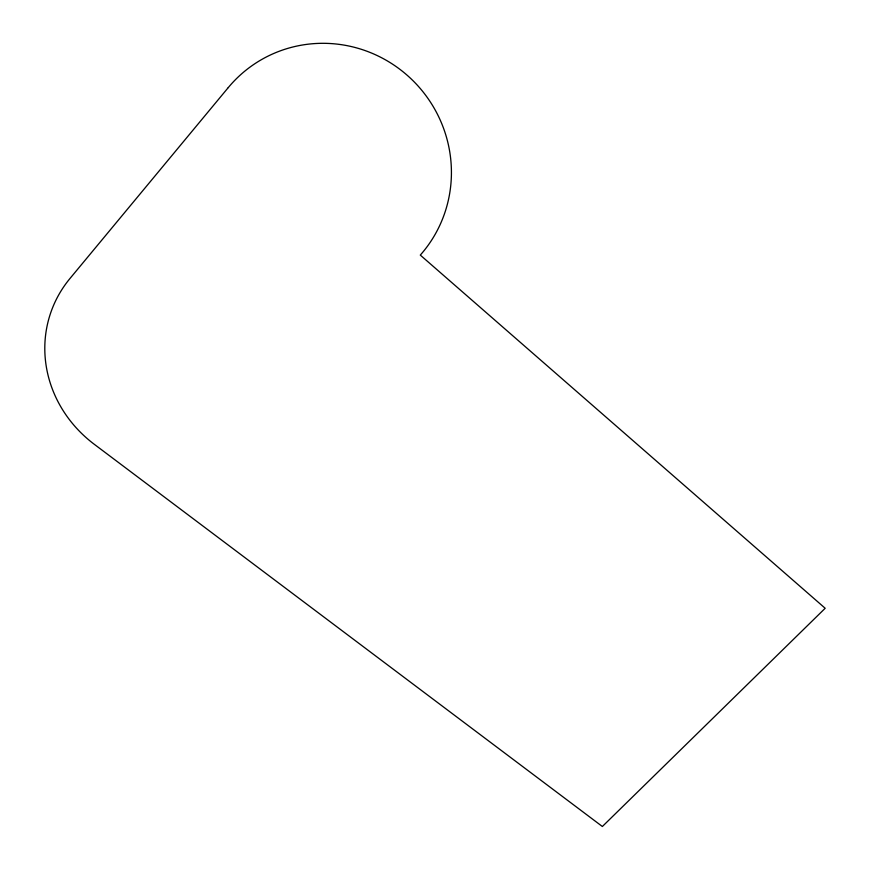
<?xml version="1.0" encoding="UTF-8"?>
<svg xmlns="http://www.w3.org/2000/svg" width="870" height="870" viewBox="0 0 870 870"><rect width="100%" height="100%" fill="white"/><g stroke="black" fill="none" stroke-linecap="round" stroke-linejoin="round"><path stroke-width="1.3" d="M228.266 87.598L69.991 278.476A124.29 116.232 20.7 0 0 94.286 444.298L602.366 826.5L825.184 608.271L420.297 255.095A127.531 124.758 52 0 0 406.899 75.016A127.531 124.758 52 0 0 228.266 87.598"/></g></svg>
